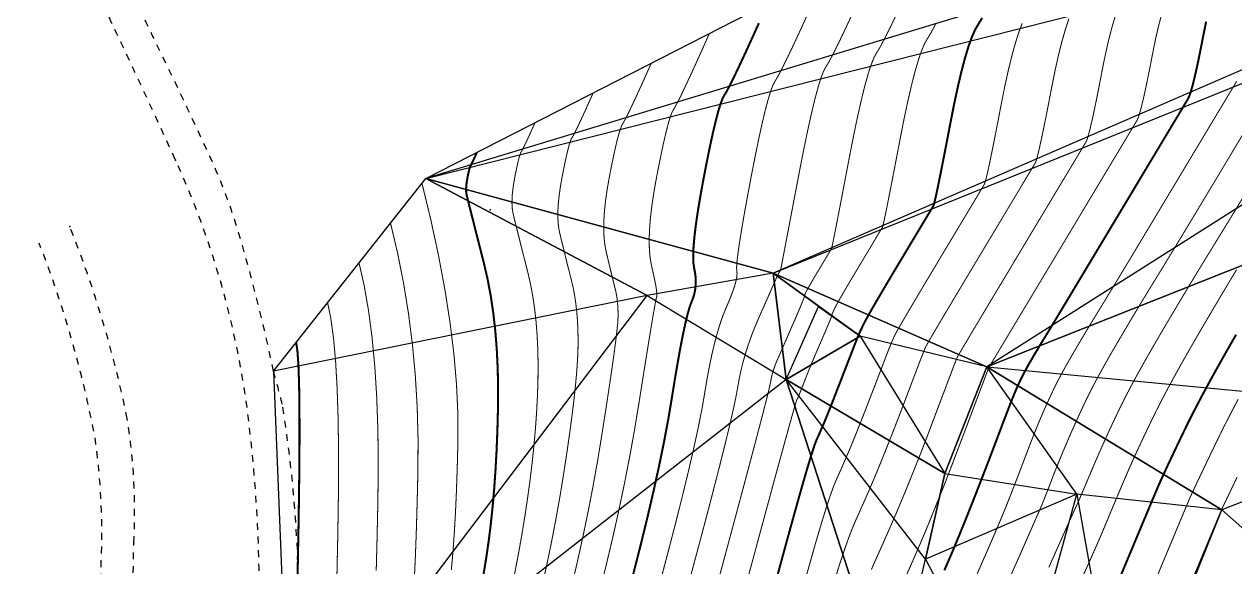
# Model space of a CAD drawing. Extents: x 1060 to 1934, y 610 to 1562.
# Drawn here: x 1073.9 to 1162.7, y 807.9 to 847.7 of the extents above; entities that cross this region are included whole.
import ezdxf

# ---------------------------------------------------------------- set-up
doc = ezdxf.new("R2010")
doc.units = 0
doc.header["$LTSCALE"] = 0.5
doc.header["$PDSIZE"] = 0.2
doc.linetypes.add('X6', pattern=[2, 1, -1])
for name, color, linetype in [('DGX', 2, 'CONTINUOUS'), ('DLSS', 4, 'CONTINUOUS'), ('SJW', 1, 'CONTINUOUS'), ('ZDH', 1, 'CONTINUOUS')]:
    doc.layers.add(name, color=color, linetype=linetype)

msp = doc.modelspace()

# ---------------------------------------------------------------- linework, layer by layer
at = {"layer": 'DGX', "linetype": 'Continuous', "const_width": 0.075, "flags": 128}
for points, elevation in [([(1120.371, 806.099), (1121.036, 808.593), (1121.635, 810.894), (1122.168, 813.002), (1122.634, 814.918), (1123.032, 816.642), (1123.365, 818.173), (1123.63, 819.511), (1123.829, 820.657), (1123.998, 821.673), (1124.176, 822.623), (1124.361, 823.507), (1124.555, 824.324), (1124.756, 825.074), (1124.966, 825.758), (1125.184, 826.376), (1125.409, 826.927), (1125.622, 827.422), (1125.802, 827.871), (1125.949, 828.275), (1126.062, 828.633), (1126.142, 828.945), (1126.189, 829.211), (1126.203, 829.432), (1126.183, 829.606), (1126.168, 829.846), (1126.195, 830.263), (1126.263, 830.855), (1126.373, 831.624), (1126.524, 832.569), (1126.717, 833.691), (1126.952, 834.989), (1127.228, 836.462), (1127.516, 837.94), (1127.785, 839.247), (1128.034, 840.384), (1128.264, 841.352), (1128.475, 842.149), (1128.667, 842.777), (1128.84, 843.235), (1128.993, 843.523), (1129.177, 843.823), (1129.441, 844.318), (1129.785, 845.007), (1130.209, 845.892), (1130.714, 846.97), (1131.298, 848.244)], 15.5), ([(1122.803, 807.26), (1123.523, 809.946), (1124.161, 812.357), (1124.716, 814.493), (1125.188, 816.355), (1125.577, 817.942), (1125.883, 819.255), (1126.106, 820.292), (1126.246, 821.055), (1126.356, 821.682), (1126.49, 822.312), (1126.648, 822.945), (1126.829, 823.581), (1127.034, 824.219), (1127.263, 824.861), (1127.515, 825.505), (1127.79, 826.152), (1128.061, 826.763), (1128.3, 827.302), (1128.506, 827.766), (1128.679, 828.157), (1128.82, 828.475), (1128.928, 828.719), (1129.003, 828.89), (1129.045, 828.987), (1129.07, 829.044), (1129.091, 829.093), (1129.109, 829.135), (1129.123, 829.169), (1129.134, 829.196), (1129.142, 829.216), (1129.147, 829.228), (1129.147, 829.233), (1129.147, 829.235), (1129.147, 829.237), (1129.148, 829.241), (1129.149, 829.245), (1129.151, 829.251), (1129.154, 829.257), (1129.157, 829.264), (1129.161, 829.272), (1129.166, 829.283), (1129.175, 829.298), (1129.186, 829.318), (1129.2, 829.343), (1129.217, 829.372), (1129.237, 829.405), (1129.259, 829.443), (1129.285, 829.486), (1129.31, 829.529), (1129.333, 829.566), (1129.352, 829.597), (1129.368, 829.624), (1129.38, 829.645), (1129.39, 829.661), (1129.396, 829.671), (1129.399, 829.677), (1129.422, 829.788), (1129.485, 830.117), (1129.59, 830.664), (1129.736, 831.428), (1129.923, 832.409), (1130.152, 833.608), (1130.422, 835.025), (1130.733, 836.659), (1131.054, 838.308), (1131.355, 839.767), (1131.634, 841.038), (1131.893, 842.12), (1132.131, 843.014), (1132.348, 843.718), (1132.544, 844.234), (1132.719, 844.561), (1132.93, 844.905), (1133.232, 845.471), (1133.626, 846.261), (1134.112, 847.274), (1134.689, 848.509)], 16), ([(1124.451, 805.511), (1125.235, 808.421), (1126.011, 811.299), (1126.687, 813.82), (1127.264, 815.984), (1127.742, 817.792), (1128.121, 819.242), (1128.401, 820.336), (1128.581, 821.073), (1128.663, 821.453), (1128.698, 821.656), (1128.741, 821.859), (1128.792, 822.063), (1128.851, 822.268), (1128.917, 822.474), (1128.99, 822.681), (1129.072, 822.888), (1129.161, 823.097), (1129.26, 823.323), (1129.374, 823.581), (1129.503, 823.873), (1129.645, 824.198), (1129.801, 824.556), (1129.972, 824.948), (1130.157, 825.372), (1130.356, 825.829), (1130.548, 826.274), (1130.715, 826.661), (1130.855, 826.99), (1130.968, 827.261), (1131.055, 827.473), (1131.116, 827.628), (1131.15, 827.724), (1131.158, 827.762), (1131.154, 827.775), (1131.156, 827.795), (1131.162, 827.822), (1131.173, 827.857), (1131.188, 827.899), (1131.208, 827.948), (1131.233, 828.004), (1131.263, 828.067), (1131.306, 828.152), (1131.371, 828.273), (1131.459, 828.429), (1131.57, 828.621), (1131.703, 828.849), (1131.858, 829.113), (1132.037, 829.413), (1132.237, 829.748), (1132.437, 830.08), (1132.611, 830.371), (1132.761, 830.62), (1132.885, 830.828), (1132.985, 830.994), (1133.06, 831.119), (1133.11, 831.202), (1133.135, 831.243), (1133.166, 831.366), (1133.235, 831.693), (1133.342, 832.223), (1133.487, 832.958), (1133.669, 833.897), (1133.889, 835.04), (1134.147, 836.387), (1134.443, 837.938), (1134.75, 839.504), (1135.04, 840.897), (1135.315, 842.115), (1135.573, 843.16), (1135.815, 844.03), (1136.041, 844.727), (1136.251, 845.25), (1136.445, 845.599), (1136.682, 845.986), (1137.023, 846.625), (1137.467, 847.515), (1138.014, 848.656)], 16.5), ([(1136.056, 807.713), (1136.388, 808.469), (1136.717, 809.197), (1137.032, 809.902), (1137.334, 810.584), (1137.621, 811.244), (1137.896, 811.881), (1138.156, 812.496), (1138.403, 813.088), (1138.637, 813.658), (1138.853, 814.191), (1139.048, 814.673), (1139.222, 815.104), (1139.374, 815.484), (1139.506, 815.813), (1139.617, 816.091), (1139.707, 816.318), (1139.776, 816.494), (1139.849, 816.683), (1139.949, 816.946), (1140.078, 817.285), (1140.235, 817.699), (1140.42, 818.188), (1140.634, 818.753), (1140.875, 819.392), (1141.145, 820.107), (1141.413, 820.815), (1141.647, 821.435), (1141.849, 821.967), (1142.018, 822.41), (1142.154, 822.764), (1142.258, 823.031), (1142.329, 823.209), (1142.367, 823.298), (1142.458, 823.459), (1142.688, 823.851), (1143.058, 824.474), (1143.568, 825.329), (1144.216, 826.414), (1145.004, 827.73), (1145.932, 829.278), (1146.998, 831.056), (1148.068, 832.839), (1149.004, 834.399), (1149.806, 835.735), (1150.474, 836.849), (1151.009, 837.74), (1151.41, 838.408), (1151.678, 838.853), (1151.811, 839.075), (1151.888, 839.254), (1151.986, 839.57), (1152.103, 840.022), (1152.241, 840.611), (1152.399, 841.337), (1152.578, 842.199), (1152.776, 843.198), (1152.995, 844.334), (1153.228, 845.488), (1153.469, 846.543), (1153.717, 847.499), (1153.973, 848.356)], 19), ([(1138.608, 807.258), (1138.952, 808.03), (1139.269, 808.751), (1139.559, 809.42), (1139.823, 810.037), (1140.061, 810.602), (1140.272, 811.115), (1140.462, 811.585), (1140.638, 812.02), (1140.8, 812.419), (1140.947, 812.784), (1141.08, 813.114), (1141.199, 813.409), (1141.304, 813.668), (1141.394, 813.893), (1141.494, 814.147), (1141.629, 814.496), (1141.8, 814.939), (1142.006, 815.477), (1142.246, 816.109), (1142.522, 816.835), (1142.833, 817.656), (1143.179, 818.572), (1143.519, 819.475), (1143.815, 820.258), (1144.066, 820.923), (1144.272, 821.468), (1144.433, 821.894), (1144.549, 822.2), (1144.62, 822.387), (1144.646, 822.455), (1144.65, 822.464), (1144.653, 822.472), (1144.657, 822.48), (1144.661, 822.488), (1144.665, 822.497), (1144.668, 822.505), (1144.672, 822.513), (1144.676, 822.521), (1144.68, 822.529), (1144.685, 822.538), (1144.69, 822.548), (1144.695, 822.558), (1144.702, 822.569), (1144.708, 822.581), (1144.715, 822.593), (1144.723, 822.606), (1144.73, 822.619), (1144.738, 822.632), (1144.745, 822.644), (1144.752, 822.656), (1144.76, 822.668), (1144.767, 822.68), (1144.774, 822.691), (1144.781, 822.702), (1144.868, 822.849), (1145.118, 823.265), (1145.53, 823.951), (1146.104, 824.908), (1146.841, 826.135), (1147.739, 827.632), (1148.799, 829.399), (1150.022, 831.437), (1151.249, 833.482), (1152.322, 835.271), (1153.243, 836.805), (1154.01, 838.083), (1154.624, 839.106), (1155.085, 839.873), (1155.392, 840.385), (1155.547, 840.642), (1155.633, 840.832), (1155.736, 841.146), (1155.855, 841.582), (1155.992, 842.142), (1156.145, 842.825), (1156.315, 843.631), (1156.502, 844.561), (1156.706, 845.613), (1156.924, 846.685), (1157.155, 847.673), (1157.398, 848.576)], 19.5), ([(1126.517, 805.315), (1127.267, 808.099), (1128.008, 810.841), (1128.656, 813.229), (1129.21, 815.262), (1129.67, 816.941), (1130.037, 818.267), (1130.309, 819.238), (1130.489, 819.854), (1130.575, 820.117), (1130.613, 820.201), (1130.649, 820.283), (1130.684, 820.362), (1130.717, 820.439), (1130.749, 820.512), (1130.779, 820.584), (1130.808, 820.652), (1130.835, 820.718), (1130.865, 820.792), (1130.902, 820.885), (1130.946, 820.997), (1130.997, 821.127), (1131.055, 821.276), (1131.121, 821.444), (1131.193, 821.631), (1131.273, 821.837), (1131.363, 822.066), (1131.468, 822.325), (1131.586, 822.613), (1131.718, 822.931), (1131.865, 823.277), (1132.025, 823.653), (1132.199, 824.059), (1132.388, 824.493), (1132.57, 824.915), (1132.728, 825.281), (1132.861, 825.593), (1132.968, 825.849), (1133.051, 826.051), (1133.108, 826.197), (1133.14, 826.288), (1133.148, 826.325), (1133.147, 826.341), (1133.153, 826.372), (1133.168, 826.417), (1133.191, 826.477), (1133.222, 826.551), (1133.262, 826.64), (1133.309, 826.744), (1133.364, 826.862), (1133.445, 827.021), (1133.568, 827.247), (1133.733, 827.54), (1133.94, 827.9), (1134.189, 828.327), (1134.48, 828.821), (1134.814, 829.382), (1135.189, 830.01), (1135.563, 830.632), (1135.89, 831.177), (1136.17, 831.643), (1136.403, 832.032), (1136.59, 832.343), (1136.73, 832.577), (1136.823, 832.732), (1136.87, 832.81), (1136.911, 832.944), (1136.985, 833.268), (1137.094, 833.783), (1137.238, 834.489), (1137.415, 835.385), (1137.627, 836.472), (1137.873, 837.749), (1138.154, 839.217), (1138.446, 840.701), (1138.726, 842.026), (1138.995, 843.192), (1139.253, 844.199), (1139.5, 845.047), (1139.735, 845.736), (1139.958, 846.266), (1140.171, 846.637), (1140.435, 847.068), (1140.814, 847.779)], 17), ([(1131.114, 806.635), (1131.582, 808.313), (1132.006, 809.797), (1132.387, 811.086), (1132.725, 812.18), (1133.02, 813.079), (1133.272, 813.783), (1133.481, 814.293), (1133.665, 814.699), (1133.841, 815.092), (1134.009, 815.473), (1134.169, 815.841), (1134.322, 816.197), (1134.468, 816.54), (1134.606, 816.87), (1134.736, 817.188), (1134.866, 817.511), (1135.005, 817.856), (1135.151, 818.224), (1135.305, 818.614), (1135.467, 819.026), (1135.638, 819.461), (1135.816, 819.919), (1136.002, 820.398), (1136.186, 820.874), (1136.358, 821.318), (1136.517, 821.73), (1136.664, 822.112), (1136.798, 822.462), (1136.92, 822.78), (1137.029, 823.068), (1137.126, 823.323), (1137.215, 823.558), (1137.301, 823.779), (1137.385, 823.989), (1137.465, 824.186), (1137.543, 824.371), (1137.617, 824.544), (1137.689, 824.705), (1137.758, 824.853), (1137.869, 825.066), (1138.067, 825.421), (1138.353, 825.919), (1138.727, 826.558), (1139.187, 827.338), (1139.735, 828.261), (1140.371, 829.326), (1141.094, 830.533), (1141.815, 831.735), (1142.447, 832.788), (1142.988, 833.689), (1143.439, 834.441), (1143.8, 835.042), (1144.07, 835.492), (1144.251, 835.793), (1144.341, 835.942), (1144.399, 836.099), (1144.485, 836.419), (1144.599, 836.903), (1144.739, 837.55), (1144.907, 838.361), (1145.102, 839.336), (1145.325, 840.474), (1145.575, 841.776), (1145.837, 843.095), (1146.098, 844.285), (1146.356, 845.345), (1146.613, 846.277), (1146.868, 847.08), (1147.121, 847.753)], 18), ([(1133.404, 807.064), (1133.746, 808.158), (1134.07, 809.136), (1134.376, 810), (1134.664, 810.748), (1134.934, 811.381), (1135.191, 811.948), (1135.436, 812.497), (1135.671, 813.029), (1135.895, 813.543), (1136.109, 814.039), (1136.312, 814.518), (1136.505, 814.979), (1136.686, 815.423), (1136.859, 815.851), (1137.026, 816.264), (1137.186, 816.664), (1137.34, 817.049), (1137.487, 817.42), (1137.628, 817.776), (1137.762, 818.118), (1137.889, 818.446), (1138.018, 818.778), (1138.154, 819.132), (1138.298, 819.508), (1138.45, 819.905), (1138.609, 820.325), (1138.777, 820.767), (1138.952, 821.23), (1139.136, 821.715), (1139.314, 822.186), (1139.474, 822.607), (1139.617, 822.978), (1139.742, 823.298), (1139.849, 823.568), (1139.938, 823.787), (1140.009, 823.957), (1140.062, 824.076), (1140.163, 824.263), (1140.378, 824.636), (1140.706, 825.196), (1141.147, 825.943), (1141.702, 826.876), (1142.37, 827.996), (1143.151, 829.302), (1144.046, 830.795), (1144.942, 832.287), (1145.725, 833.593), (1146.397, 834.712), (1146.957, 835.645), (1147.404, 836.391), (1147.74, 836.95), (1147.964, 837.323), (1148.076, 837.509), (1148.144, 837.677), (1148.236, 837.995), (1148.351, 838.463), (1148.49, 839.081), (1148.653, 839.849), (1148.84, 840.767), (1149.051, 841.836), (1149.285, 843.055), (1149.533, 844.292), (1149.783, 845.414), (1150.037, 846.422), (1150.293, 847.316), (1150.553, 848.096)], 18.5), ([(1116.062, 805.887), (1116.584, 807.968), (1117.072, 810.021), (1117.525, 812.045), (1117.944, 814.042), (1118.329, 816.01), (1118.679, 817.949), (1118.995, 819.861), (1119.277, 821.643), (1119.526, 823.197), (1119.74, 824.52), (1119.92, 825.615), (1120.066, 826.48), (1120.179, 827.115), (1120.257, 827.521), (1120.302, 827.698), (1120.32, 827.788), (1120.32, 827.934), (1120.301, 828.135), (1120.264, 828.392), (1120.208, 828.705), (1120.133, 829.073), (1120.041, 829.497), (1119.929, 829.977), (1119.829, 830.522), (1119.771, 831.143), (1119.754, 831.838), (1119.778, 832.608), (1119.844, 833.454), (1119.951, 834.374), (1120.1, 835.369), (1120.29, 836.44), (1120.494, 837.487), (1120.685, 838.414), (1120.862, 839.221), (1121.025, 839.907), (1121.175, 840.473), (1121.311, 840.918), (1121.433, 841.243), (1121.542, 841.447), (1121.672, 841.66), (1121.86, 842.011), (1122.104, 842.5), (1122.404, 843.127), (1122.762, 843.892), (1123.176, 844.795), (1123.647, 845.836), (1124.175, 847.015)], 14.5), ([(1114.04, 806.386), (1114.481, 808.263), (1114.896, 810.134), (1115.283, 812), (1115.642, 813.86), (1115.975, 815.715), (1116.279, 817.565), (1116.553, 819.315), (1116.79, 820.872), (1116.993, 822.237), (1117.159, 823.408), (1117.29, 824.387), (1117.385, 825.172), (1117.445, 825.765), (1117.469, 826.164), (1117.471, 826.462), (1117.466, 826.75), (1117.453, 827.028), (1117.431, 827.296), (1117.402, 827.554), (1117.365, 827.802), (1117.32, 828.04), (1117.267, 828.268), (1117.207, 828.506), (1117.14, 828.775), (1117.066, 829.074), (1116.986, 829.405), (1116.898, 829.766), (1116.804, 830.157), (1116.703, 830.579), (1116.595, 831.032), (1116.502, 831.526), (1116.443, 832.072), (1116.419, 832.669), (1116.429, 833.318), (1116.475, 834.018), (1116.556, 834.77), (1116.671, 835.573), (1116.821, 836.428), (1116.983, 837.261), (1117.135, 837.998), (1117.275, 838.639), (1117.405, 839.185), (1117.524, 839.635), (1117.632, 839.989), (1117.73, 840.247), (1117.816, 840.409), (1117.92, 840.578), (1118.069, 840.857), (1118.263, 841.246), (1118.502, 841.745), (1118.786, 842.353), (1119.116, 843.071), (1119.49, 843.898), (1119.91, 844.836)], 14), ([(1143.815, 807.397), (1144.172, 808.204), (1144.503, 808.957), (1144.808, 809.656), (1145.086, 810.301), (1145.339, 810.892), (1145.565, 811.43), (1145.766, 811.914), (1145.94, 812.343), (1146.102, 812.75), (1146.266, 813.165), (1146.432, 813.587), (1146.599, 814.018), (1146.769, 814.456), (1146.94, 814.902), (1147.113, 815.356), (1147.288, 815.818), (1147.46, 816.271), (1147.625, 816.702), (1147.782, 817.108), (1147.933, 817.491), (1148.076, 817.85), (1148.212, 818.186), (1148.34, 818.498), (1148.462, 818.787), (1148.58, 819.063), (1148.7, 819.338), (1148.821, 819.613), (1148.944, 819.886), (1149.069, 820.159), (1149.195, 820.431), (1149.322, 820.702), (1149.451, 820.972), (1149.589, 821.253), (1149.743, 821.554), (1149.912, 821.876), (1150.097, 822.219), (1150.299, 822.583), (1150.516, 822.967), (1150.749, 823.373), (1150.997, 823.799), (1151.252, 824.232), (1151.503, 824.655), (1151.75, 825.069), (1151.993, 825.475), (1152.233, 825.871), (1152.468, 826.259), (1152.7, 826.637), (1152.927, 827.007), (1153.208, 827.464), (1153.597, 828.104), (1154.096, 828.927), (1154.703, 829.933), (1155.42, 831.123), (1156.246, 832.496), (1157.181, 834.052), (1158.225, 835.792), (1159.261, 837.518), (1160.173, 839.037), (1160.959, 840.347), (1161.62, 841.449), (1162.157, 842.343), (1162.569, 843.029), (1162.855, 843.506)], 20.5), ([(1111.876, 806.405), (1112.239, 808.046), (1112.578, 809.681), (1112.893, 811.312), (1113.185, 812.938), (1113.452, 814.56), (1113.692, 816.123), (1113.902, 817.573), (1114.082, 818.911), (1114.232, 820.136), (1114.352, 821.249), (1114.442, 822.249), (1114.502, 823.137), (1114.532, 823.913), (1114.538, 824.62), (1114.525, 825.304), (1114.493, 825.964), (1114.443, 826.6), (1114.373, 827.212), (1114.286, 827.801), (1114.179, 828.366), (1114.054, 828.906), (1113.922, 829.424), (1113.797, 829.919), (1113.679, 830.391), (1113.567, 830.841), (1113.462, 831.268), (1113.363, 831.672), (1113.27, 832.053), (1113.185, 832.412), (1113.115, 832.779), (1113.071, 833.184), (1113.053, 833.627), (1113.061, 834.108), (1113.095, 834.628), (1113.155, 835.186), (1113.241, 835.782), (1113.352, 836.417), (1113.472, 837.035), (1113.585, 837.582), (1113.689, 838.058), (1113.786, 838.463), (1113.874, 838.796), (1113.954, 839.059), (1114.026, 839.251), (1114.091, 839.371), (1114.168, 839.497), (1114.278, 839.704), (1114.422, 839.992), (1114.599, 840.362), (1114.81, 840.814), (1115.055, 841.346), (1115.333, 841.961), (1115.644, 842.656)], 13.5), ([(1109.873, 807.363), (1110.144, 808.764), (1110.394, 810.162), (1110.624, 811.555), (1110.831, 812.93), (1111.014, 814.273), (1111.172, 815.584), (1111.306, 816.864), (1111.415, 818.111), (1111.5, 819.327), (1111.56, 820.51), (1111.596, 821.662), (1111.605, 822.779), (1111.584, 823.858), (1111.534, 824.9), (1111.454, 825.904), (1111.345, 826.871), (1111.206, 827.8), (1111.038, 828.691), (1110.84, 829.545), (1110.637, 830.342), (1110.454, 831.063), (1110.291, 831.708), (1110.148, 832.277), (1110.025, 832.77), (1109.921, 833.187), (1109.837, 833.528), (1109.774, 833.792), (1109.728, 834.032), (1109.7, 834.296), (1109.688, 834.585), (1109.693, 834.899), (1109.715, 835.238), (1109.754, 835.602), (1109.81, 835.991), (1109.883, 836.405), (1109.962, 836.809), (1110.035, 837.166), (1110.103, 837.476), (1110.166, 837.74), (1110.223, 837.958), (1110.276, 838.13), (1110.323, 838.255), (1110.365, 838.333), (1110.415, 838.415), (1110.487, 838.55), (1110.581, 838.739), (1110.697, 838.98), (1110.835, 839.275), (1110.994, 839.622), (1111.175, 840.023), (1111.379, 840.477)], 13), ([(1146.057, 806.763), (1146.614, 808.018), (1147.107, 809.131), (1147.535, 810.102), (1147.899, 810.93), (1148.199, 811.616), (1148.435, 812.16), (1148.606, 812.561), (1148.714, 812.82), (1148.789, 813.01), (1148.866, 813.203), (1148.943, 813.4), (1149.021, 813.601), (1149.1, 813.805), (1149.18, 814.014), (1149.261, 814.225), (1149.342, 814.441), (1149.43, 814.67), (1149.529, 814.923), (1149.64, 815.201), (1149.763, 815.503), (1149.897, 815.829), (1150.043, 816.179), (1150.2, 816.554), (1150.369, 816.952), (1150.545, 817.362), (1150.723, 817.771), (1150.903, 818.179), (1151.086, 818.585), (1151.271, 818.99), (1151.458, 819.394), (1151.647, 819.797), (1151.839, 820.198), (1152.043, 820.614), (1152.271, 821.062), (1152.523, 821.54), (1152.798, 822.049), (1153.097, 822.589), (1153.419, 823.16), (1153.765, 823.763), (1154.135, 824.396), (1154.513, 825.038), (1154.886, 825.667), (1155.253, 826.282), (1155.614, 826.884), (1155.969, 827.473), (1156.319, 828.048), (1156.663, 828.61), (1157.001, 829.159), (1157.377, 829.771), (1157.837, 830.523), (1158.378, 831.414), (1159.003, 832.446), (1159.71, 833.617), (1160.5, 834.928), (1161.372, 836.378), (1162.327, 837.969), (1163.268, 839.537)], 21), ([(1105.237, 807.674), (1105.351, 808.932), (1105.452, 810.319), (1105.54, 811.836), (1105.614, 813.481), (1105.675, 815.256), (1105.722, 817.16), (1105.717, 819.177), (1105.619, 821.291), (1105.429, 823.504), (1105.145, 825.813), (1104.77, 828.221), (1104.301, 830.726), (1103.74, 833.328), (1103.086, 836.028)], 12), ([(1149.078, 807.878), (1149.579, 809.003), (1150.003, 809.954), (1150.35, 810.73), (1150.62, 811.332), (1150.813, 811.758), (1150.929, 812.01), (1151.003, 812.168), (1151.071, 812.314), (1151.133, 812.448), (1151.189, 812.57), (1151.239, 812.679), (1151.282, 812.777), (1151.319, 812.862), (1151.35, 812.935), (1151.39, 813.029), (1151.453, 813.18), (1151.541, 813.386), (1151.652, 813.647), (1151.786, 813.964), (1151.945, 814.337), (1152.127, 814.766), (1152.333, 815.25), (1152.553, 815.763), (1152.778, 816.279), (1153.007, 816.797), (1153.242, 817.317), (1153.481, 817.84), (1153.725, 818.366), (1153.973, 818.894), (1154.226, 819.424), (1154.498, 819.976), (1154.8, 820.569), (1155.134, 821.204), (1155.499, 821.879), (1155.896, 822.596), (1156.323, 823.354), (1156.782, 824.153), (1157.272, 824.993), (1157.774, 825.844), (1158.268, 826.678), (1158.755, 827.495), (1159.234, 828.293), (1159.706, 829.074), (1160.17, 829.838), (1160.626, 830.583), (1161.074, 831.311), (1161.547, 832.079), (1162.076, 832.942), (1162.661, 833.902), (1163.302, 834.958)], 21.5), ([(1102.525, 807.047), (1102.602, 808.698), (1102.671, 810.559), (1102.732, 812.629), (1102.786, 814.908), (1102.798, 817.279), (1102.735, 819.623), (1102.596, 821.939), (1102.383, 824.229), (1102.094, 826.491), (1101.731, 828.725), (1101.292, 830.933), (1100.778, 833.113)], 11.5), ([(1099.728, 807.636), (1099.79, 810.001), (1099.849, 812.657), (1099.879, 815.382), (1099.85, 817.955), (1099.764, 820.375), (1099.621, 822.644), (1099.419, 824.76), (1099.16, 826.725), (1098.843, 828.537), (1098.469, 830.197)], 11), ([(1151.593, 807.276), (1152.036, 808.254), (1152.424, 809.124), (1152.756, 809.885), (1153.034, 810.536), (1153.278, 811.12), (1153.511, 811.678), (1153.734, 812.208), (1153.946, 812.712), (1154.147, 813.19), (1154.337, 813.641), (1154.517, 814.065), (1154.686, 814.462), (1154.859, 814.864), (1155.052, 815.301), (1155.264, 815.772), (1155.495, 816.278), (1155.746, 816.819), (1156.016, 817.394), (1156.305, 818.005), (1156.614, 818.65), (1156.952, 819.338), (1157.329, 820.077), (1157.745, 820.868), (1158.2, 821.709), (1158.694, 822.603), (1159.227, 823.547), (1159.799, 824.542), (1160.41, 825.589), (1161.035, 826.651), (1161.651, 827.69), (1162.258, 828.707), (1162.855, 829.703)], 22), ([(1096.847, 807.374), (1096.912, 810.406), (1096.959, 813.485), (1096.966, 816.287), (1096.932, 818.811), (1096.858, 821.059), (1096.744, 823.03), (1096.59, 824.724), (1096.395, 826.142), (1096.16, 827.282)], 10.5), ([(1157.054, 807.302), (1157.627, 808.673), (1158.12, 809.853), (1158.534, 810.843), (1158.868, 811.64), (1159.122, 812.247), (1159.297, 812.663), (1159.392, 812.888), (1159.471, 813.067), (1159.599, 813.345), (1159.776, 813.722), (1160.001, 814.199), (1160.275, 814.776), (1160.598, 815.452), (1160.969, 816.227), (1161.389, 817.101), (1161.861, 818.061), (1162.387, 819.093), (1162.967, 820.195)], 23), ([(1159.685, 807.171), (1160.314, 808.676), (1160.828, 809.908), (1161.229, 810.866), (1161.515, 811.551), (1161.687, 811.962), (1161.745, 812.1), (1161.777, 812.168), (1161.873, 812.367), (1162.032, 812.698), (1162.254, 813.16), (1162.54, 813.754), (1162.889, 814.48)], 23.5)]:
    msp.add_lwpolyline(points, dxfattribs=dict(at, elevation=elevation))
at = {"layer": 'DGX', "color": 3, "linetype": 'Continuous', "const_width": 0.15, "flags": 128}
for points, elevation in [([(1118.549, 807.24), (1119.11, 809.431), (1119.62, 811.512), (1120.079, 813.482), (1120.488, 815.342), (1120.847, 817.091), (1121.155, 818.73), (1121.412, 820.259), (1121.638, 821.658), (1121.851, 822.91), (1122.051, 824.014), (1122.238, 824.969), (1122.411, 825.777), (1122.572, 826.437), (1122.72, 826.949), (1122.855, 827.313), (1122.971, 827.605), (1123.061, 827.902), (1123.125, 828.205), (1123.163, 828.512), (1123.175, 828.825), (1123.161, 829.142), (1123.122, 829.464), (1123.056, 829.792), (1122.999, 830.184), (1122.983, 830.703), (1123.008, 831.347), (1123.075, 832.116), (1123.184, 833.012), (1123.334, 834.032), (1123.526, 835.179), (1123.759, 836.451), (1124.005, 837.713), (1124.235, 838.831), (1124.448, 839.803), (1124.645, 840.629), (1124.825, 841.311), (1124.989, 841.848), (1125.137, 842.239), (1125.268, 842.485), (1125.425, 842.741), (1125.651, 843.164), (1125.945, 843.754), (1126.307, 844.509), (1126.738, 845.431), (1127.237, 846.519), (1127.805, 847.774)], 15), ([(1128.936, 806.43), (1129.561, 808.738), (1130.119, 810.771), (1130.608, 812.53), (1131.029, 814.014), (1131.381, 815.223), (1131.665, 816.158), (1131.881, 816.819), (1132.028, 817.205), (1132.139, 817.45), (1132.245, 817.688), (1132.346, 817.918), (1132.443, 818.14), (1132.536, 818.355), (1132.624, 818.562), (1132.707, 818.761), (1132.785, 818.953), (1132.872, 819.168), (1132.98, 819.439), (1133.108, 819.763), (1133.257, 820.143), (1133.426, 820.577), (1133.617, 821.065), (1133.828, 821.608), (1134.06, 822.206), (1134.288, 822.794), (1134.487, 823.307), (1134.657, 823.745), (1134.798, 824.108), (1134.91, 824.397), (1134.994, 824.61), (1135.049, 824.749), (1135.074, 824.812), (1135.085, 824.837), (1135.094, 824.858), (1135.102, 824.876), (1135.108, 824.891), (1135.113, 824.903), (1135.116, 824.912), (1135.118, 824.917), (1135.119, 824.919), (1135.124, 824.931), (1135.14, 824.966), (1135.167, 825.024), (1135.205, 825.105), (1135.254, 825.208), (1135.314, 825.335), (1135.384, 825.485), (1135.466, 825.657), (1135.584, 825.89), (1135.764, 826.221), (1136.006, 826.651), (1136.309, 827.179), (1136.675, 827.804), (1137.102, 828.529), (1137.591, 829.351), (1138.142, 830.271), (1138.689, 831.184), (1139.168, 831.982), (1139.579, 832.666), (1139.921, 833.237), (1140.195, 833.693), (1140.4, 834.034), (1140.537, 834.262), (1140.605, 834.376), (1140.655, 834.521), (1140.735, 834.844), (1140.847, 835.343), (1140.988, 836.019), (1141.161, 836.873), (1141.365, 837.904), (1141.599, 839.112), (1141.864, 840.497), (1142.141, 841.898), (1142.412, 843.155), (1142.676, 844.269), (1142.933, 845.238), (1143.184, 846.063), (1143.428, 846.744), (1143.665, 847.281), (1143.896, 847.674), (1144.187, 848.149)], 17.5), ([(1141.407, 807.658), (1141.572, 808.031), (1141.729, 808.389), (1141.899, 808.782), (1142.08, 809.21), (1142.273, 809.672), (1142.479, 810.169), (1142.696, 810.7), (1142.925, 811.266), (1143.166, 811.867), (1143.415, 812.491), (1143.666, 813.126), (1143.92, 813.774), (1144.177, 814.434), (1144.437, 815.106), (1144.7, 815.79), (1144.965, 816.487), (1145.233, 817.195), (1145.49, 817.873), (1145.72, 818.48), (1145.924, 819.015), (1146.103, 819.479), (1146.255, 819.872), (1146.38, 820.193), (1146.48, 820.443), (1146.554, 820.621), (1146.615, 820.763), (1146.677, 820.905), (1146.739, 821.046), (1146.803, 821.187), (1146.867, 821.328), (1146.932, 821.468), (1146.997, 821.608), (1147.064, 821.747), (1147.135, 821.891), (1147.214, 822.046), (1147.301, 822.212), (1147.396, 822.389), (1147.5, 822.576), (1147.612, 822.774), (1147.732, 822.983), (1147.86, 823.203), (1147.991, 823.425), (1148.12, 823.643), (1148.248, 823.857), (1148.373, 824.066), (1148.496, 824.27), (1148.617, 824.469), (1148.737, 824.664), (1148.854, 824.855), (1149.038, 825.156), (1149.358, 825.684), (1149.813, 826.439), (1150.404, 827.421), (1151.13, 828.629), (1151.992, 830.064), (1152.99, 831.726), (1154.123, 833.614), (1155.255, 835.5), (1156.247, 837.154), (1157.101, 838.576), (1157.815, 839.766), (1158.391, 840.725), (1158.827, 841.451), (1159.124, 841.946), (1159.282, 842.208), (1159.377, 842.41), (1159.486, 842.721), (1159.608, 843.142), (1159.743, 843.673), (1159.891, 844.313), (1160.053, 845.063), (1160.228, 845.923), (1160.416, 846.892), (1160.62, 847.882)], 20), ([(1107.604, 807.385), (1107.796, 808.55), (1107.97, 809.737), (1108.125, 810.973), (1108.261, 812.258), (1108.379, 813.592), (1108.477, 814.973), (1108.557, 816.404), (1108.617, 817.883), (1108.659, 819.411), (1108.671, 820.937), (1108.643, 822.412), (1108.574, 823.836), (1108.465, 825.208), (1108.316, 826.529), (1108.126, 827.798), (1107.896, 829.017), (1107.626, 830.183), (1107.352, 831.26), (1107.111, 832.207), (1106.903, 833.025), (1106.729, 833.713), (1106.588, 834.272), (1106.479, 834.702), (1106.405, 835.002), (1106.363, 835.172), (1106.342, 835.284), (1106.328, 835.408), (1106.323, 835.543), (1106.325, 835.69), (1106.336, 835.848), (1106.354, 836.019), (1106.38, 836.2), (1106.414, 836.394), (1106.451, 836.583), (1106.485, 836.749), (1106.517, 836.895), (1106.546, 837.018), (1106.573, 837.12), (1106.598, 837.2), (1106.62, 837.259), (1106.639, 837.295), (1106.663, 837.334), (1106.696, 837.397), (1106.74, 837.485), (1106.794, 837.598), (1106.859, 837.735), (1106.933, 837.898), (1107.018, 838.085), (1107.113, 838.298)], 12.5), ([(1093.905, 804.747), (1093.976, 808.155), (1094.04, 811.588), (1094.081, 814.618), (1094.1, 817.247), (1094.096, 819.475), (1094.069, 821.3), (1094.019, 822.724), (1093.947, 823.746), (1093.851, 824.366)], 10), ([(1154.246, 807.018), (1154.717, 808.138), (1155.166, 809.211), (1155.569, 810.175), (1155.927, 811.031), (1156.24, 811.777), (1156.508, 812.415), (1156.73, 812.944), (1156.907, 813.364), (1157.039, 813.675), (1157.165, 813.965), (1157.325, 814.323), (1157.52, 814.747), (1157.748, 815.239), (1158.01, 815.797), (1158.307, 816.423), (1158.637, 817.116), (1159.002, 817.875), (1159.407, 818.699), (1159.858, 819.585), (1160.356, 820.532), (1160.901, 821.54), (1161.493, 822.609), (1162.131, 823.74), (1162.815, 824.932)], 22.5)]:
    msp.add_lwpolyline(points, dxfattribs=dict(at, elevation=elevation))
at = {"layer": 'DLSS', "linetype": 'X6', "flags": 128}
for points in [[(1092.189, 822.267, 0.020896), (1089.655, 832.342, 0.036103), (1087.534, 837.974, 0.005784), (1083.011, 847.479, 0.010276), (1080.295, 852.745, 0.029946), (1079.011, 854.809, 0.013115), (1075.686, 859.25)], [(1090.485, 793.653, 0.058917), (1090.334, 818.949, 0.076519), (1085.006, 837.731, 0.003629), (1079.665, 849.182, 0.013257), (1078.098, 852.266, 0.020153), (1076.725, 854.572, 0.010795), (1073.901, 858.71)], [(1075.572, 764.117, 0.009108), (1077.569, 777.967, 0.014563), (1078.408, 786.68, 0.003736), (1079.144, 799.093, 0.004419), (1079.596, 809.595, 0.038607), (1079.093, 817.424, 0.045262), (1075.003, 831.642)]]:
    msp.add_lwpolyline(points, format="xyb", dxfattribs=at)
at = {"layer": 'DLSS', "linetype": 'X6', "elevation": 10.381}
msp.add_lwpolyline([(1078.021, 760.58, 0.006994), (1079.889, 776.219, 0.01087), (1080.731, 786.319, 0.002442), (1081.815, 805.472, 0.011171), (1081.938, 809.665, 0.054039), (1081.464, 818.759, 0.04498), (1077.24, 832.866, -0.088763)], format="xyb", dxfattribs=at)
at = {"layer": 'DLSS', "linetype": 'X6'}
msp.add_lwpolyline([(1090.052, 760.401, 0.006492), (1092.34, 779.502, 0.008869), (1093.358, 793.206, 0.070147), (1092.838, 819.831, 0.010095), (1092.189, 822.267, 0.020676)], format="xyb", dxfattribs=at)
at = {"layer": 'SJW', "linetype": 'Continuous'}
for points in [[(1231.845, 902.028, 27.121), (1207.616, 868.018, 25.744), (1103.368, 836.384, 12.061)], [(1207.616, 868.018, 25.744), (1103.368, 836.384, 12.061), (1202.73, 861.48, 25.702)], [(1103.368, 836.384, 12.061), (1202.73, 861.48, 25.702), (1128.854, 829.448, 15.927)], [(1202.73, 861.48, 25.702), (1128.854, 829.448, 15.927), (1202.211, 859.142, 25.862)], [(1128.854, 829.448, 15.927), (1202.211, 859.142, 25.862), (1144.528, 822.569, 19.469)], [(1196.057, 843.037, 26.556), (1202.211, 859.142, 25.862), (1144.528, 822.569, 19.469)], [(1196.057, 843.037, 26.556), (1144.528, 822.569, 19.469), (1179.985, 819.2, 26.186)], [(1103.368, 836.384, 12.061), (1119.607, 827.803, 14.364), (1092.189, 822.267, 9.64)], [(1103.368, 836.384, 12.061), (1128.854, 829.448, 15.927), (1119.607, 827.803, 14.364)], [(1128.854, 829.448, 15.927), (1119.607, 827.803, 14.364), (1129.813, 821.643, 16.738)], [(1128.854, 829.448, 15.927), (1129.813, 821.643, 16.738), (1132.166, 826.995, 16.743)], [(1128.854, 829.448, 15.927), (1144.528, 822.569, 19.469), (1135.241, 824.832, 17.531)], [(1128.854, 829.448, 15.927), (1135.241, 824.832, 17.531), (1132.166, 826.995, 16.743)], [(1119.607, 827.803, 14.364), (1092.189, 822.267, 9.64), (1093.358, 793.206, 9.947)], [(1119.607, 827.803, 14.364), (1129.813, 821.643, 16.738), (1093.358, 793.206, 9.947)], [(1129.813, 821.643, 16.738), (1132.166, 826.995, 16.743), (1135.241, 824.832, 17.531)], [(1129.813, 821.643, 16.738), (1135.241, 824.832, 17.531), (1141.448, 814.765, 19.443)], [(1144.528, 822.569, 19.469), (1135.241, 824.832, 17.531), (1141.448, 814.765, 19.443)], [(1144.528, 822.569, 19.469), (1141.448, 814.765, 19.443), (1151.138, 813.237, 21.437)], [(1144.528, 822.569, 19.469), (1179.985, 819.2, 26.186), (1161.773, 812.091, 23.506)], [(1144.528, 822.569, 19.469), (1161.773, 812.091, 23.506), (1151.138, 813.237, 21.437)], [(1129.813, 821.643, 16.738), (1093.358, 793.206, 9.947), (1137.538, 797.827, 20.078)], [(1129.813, 821.643, 16.738), (1137.538, 797.827, 20.078), (1140.02, 808.47, 19.654)], [(1129.813, 821.643, 16.738), (1141.448, 814.765, 19.443), (1140.02, 808.47, 19.654)], [(1179.985, 819.2, 26.186), (1161.773, 812.091, 23.506), (1175.371, 800.093, 26.378)], [(1141.448, 814.765, 19.443), (1151.138, 813.237, 21.437), (1140.02, 808.47, 19.654)], [(1140.02, 808.47, 19.654), (1146.453, 796.215, 22.006), (1151.138, 813.237, 21.437)], [(1151.138, 813.237, 21.437), (1154.519, 794.064, 23.558), (1146.453, 796.215, 22.006)], [(1161.773, 812.091, 23.506), (1151.138, 813.237, 21.437), (1154.519, 794.064, 23.558)], [(1161.773, 812.091, 23.506), (1175.371, 800.093, 26.378), (1154.519, 794.064, 23.558)], [(1137.538, 797.827, 20.078), (1140.02, 808.47, 19.654), (1146.453, 796.215, 22.006)]]:
    msp.add_polyline3d(points, close=True, dxfattribs=at)
at = {"layer": 'ZDH', "linetype": 'Continuous'}
for p in [(1085.006, 837.731, 9.27), (1103.368, 836.384, 12.061), (1103.368, 836.384, 12.061), (1108.095, 834.076, 12.488), (1108.095, 834.076, 12.488), (1077.24, 832.866, 9.361), (1128.854, 829.448, 15.927), (1128.854, 829.448, 15.927), (1119.607, 827.803, 14.364), (1119.607, 827.803, 14.364), (1132.166, 826.995, 16.743), (1132.166, 826.995, 16.743), (1135.241, 824.832, 17.531), (1135.241, 824.832, 17.531), (1144.528, 822.569, 19.469), (1144.528, 822.569, 19.469), (1092.189, 822.267, 9.64), (1129.813, 821.643, 16.738), (1129.813, 821.643, 16.738), (1141.448, 814.765, 19.443), (1141.448, 814.765, 19.443), (1151.138, 813.237, 21.437), (1151.138, 813.237, 21.437), (1161.773, 812.091, 23.506), (1161.773, 812.091, 23.506), (1081.938, 809.665, 9.633), (1140.02, 808.47, 19.654), (1140.02, 808.47, 19.654)]:
    msp.add_point(p, dxfattribs=at)

doc.saveas('drawing.dxf')
